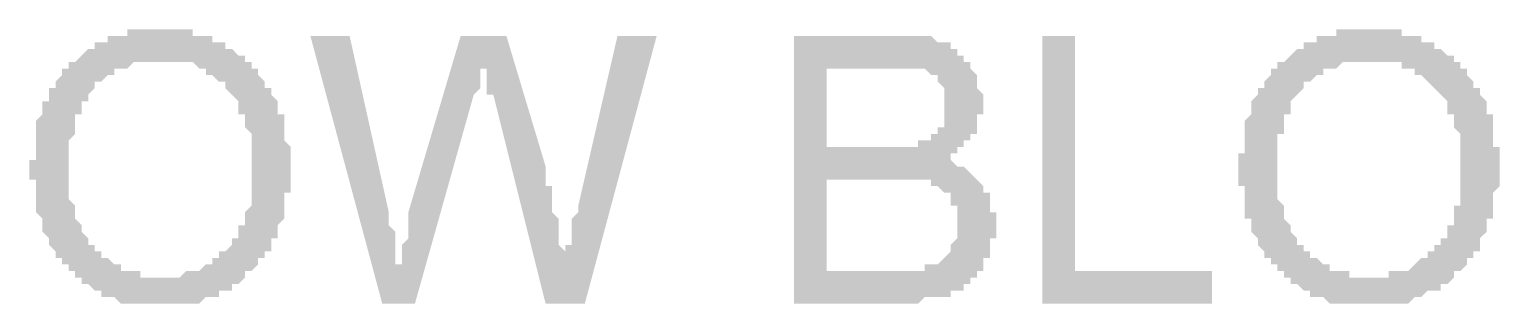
# Model space of a CAD drawing. Header units: inches. Extents: x -351 to 2582, y -266 to 144.
# Drawn here: x 511.884 to 512.609, y -59.922 to -59.787 of the extents above; entities that cross this region are included whole.
import ezdxf

# ---------------------------------------------------------------- set-up
doc = ezdxf.new("R2010")
doc.units = ezdxf.units.IN
doc.header["$MEASUREMENT"] = 0
doc.layers.add('PDF_Solid Fills', color=7, linetype='Continuous')

# ---------------------------------------------------------------- blocks, each defined once
blk = doc.blocks.new('ewrew')
at = {"layer": 'PDF_Solid Fills', "transparency": 33554559}
h = blk.add_hatch(color=256, dxfattribs=at)
h.paths.add_polyline_path([(9311.17394, 5140.35801), (9311.17394, 5140.36244), (9311.17394, 5140.36686), (9311.17837, 5140.36686), (9311.17837, 5140.37129), (9311.17837, 5140.37129), (9311.17837, 5140.37571), (9311.17837, 5140.38014), (9311.17837, 5140.38014), (9311.17837, 5140.38456), (9311.17837, 5140.38456), (9311.17837, 5140.38899), (9311.17837, 5140.38899), (9311.17837, 5140.39341), (9311.18279, 5140.39784), (9311.18279, 5140.39784), (9311.18279, 5140.40226), (9311.18279, 5140.40226), (9311.18279, 5140.40669), (9311.18722, 5140.40669), (9311.18722, 5140.41111), (9311.18722, 5140.41111), (9311.18722, 5140.41554), (9311.19164, 5140.41554), (9311.19164, 5140.41554), (9311.19164, 5140.41996), (9311.19164, 5140.41996), (9311.19607, 5140.42439), (9311.19607, 5140.42439), (9311.19607, 5140.42881), (9311.20049, 5140.42881), (9311.20049, 5140.42881), (9311.20049, 5140.43324), (9311.20491, 5140.43324), (9311.20491, 5140.43324), (9311.20934, 5140.43766), (9311.20934, 5140.43766), (9311.20934, 5140.43766), (9311.21376, 5140.44209), (9311.21376, 5140.44209), (9311.21819, 5140.44209), (9311.21819, 5140.44651), (9311.22261, 5140.44651), (9311.22261, 5140.44651), (9311.22704, 5140.44651), (9311.22704, 5140.45093), (9311.23146, 5140.45093), (9311.23146, 5140.45093), (9311.23589, 5140.45093), (9311.23589, 5140.45093), (9311.24031, 5140.45093), (9311.24031, 5140.45536), (9311.24474, 5140.45536), (9311.24474, 5140.45536), (9311.24916, 5140.45536), (9311.25359, 5140.45536), (9311.25359, 5140.45536), (9311.25801, 5140.45536), (9311.25801, 5140.45536), (9311.26244, 5140.45536), (9311.26244, 5140.45536), (9311.26686, 5140.45536), (9311.26686, 5140.45536), (9311.27129, 5140.45536), (9311.27129, 5140.45536), (9311.27571, 5140.45536), (9311.28014, 5140.45536), (9311.28014, 5140.45536), (9311.28456, 5140.45536), (9311.28456, 5140.45093), (9311.28899, 5140.45093), (9311.28899, 5140.45093), (9311.29341, 5140.45093), (9311.29341, 5140.45093), (9311.29784, 5140.45093), (9311.29784, 5140.44651), (9311.30226, 5140.44651), (9311.30226, 5140.44651), (9311.30668, 5140.44651), (9311.30668, 5140.44209), (9311.31111, 5140.44209), (9311.31111, 5140.44209), (9311.31553, 5140.43766), (9311.31553, 5140.43766), (9311.31996, 5140.43766), (9311.31996, 5140.43324), (9311.32438, 5140.43324), (9311.32438, 5140.43324), (9311.32438, 5140.42881), (9311.32881, 5140.42881), (9311.32881, 5140.42439), (9311.32881, 5140.42439), (9311.33323, 5140.41996), (9311.33323, 5140.41996), (9311.33323, 5140.41554), (9311.33766, 5140.41554), (9311.33766, 5140.41111), (9311.33766, 5140.41111), (9311.33766, 5140.41111), (9311.34208, 5140.40669), (9311.34208, 5140.40669), (9311.34208, 5140.40226), (9311.34208, 5140.40226), (9311.34208, 5140.39784), (9311.34651, 5140.39784), (9311.34651, 5140.39341), (9311.34651, 5140.39341), (9311.34651, 5140.38899), (9311.34651, 5140.38899), (9311.34651, 5140.38456), (9311.34651, 5140.38014), (9311.34651, 5140.38014), (9311.35093, 5140.37571), (9311.35093, 5140.37571), (9311.35093, 5140.37129), (9311.35093, 5140.36686), (9311.35093, 5140.36686), (9311.35093, 5140.36244), (9311.35093, 5140.36244), (9311.35093, 5140.35801), (9311.35093, 5140.35359), (9311.35093, 5140.35359), (9311.35093, 5140.34916), (9311.35093, 5140.34916), (9311.35093, 5140.34474), (9311.34651, 5140.34474), (9311.34651, 5140.34032), (9311.34651, 5140.33589), (9311.34651, 5140.33589), (9311.34651, 5140.33147), (9311.34651, 5140.33147), (9311.34651, 5140.32704), (9311.34651, 5140.32704), (9311.34208, 5140.32262), (9311.34208, 5140.32262), (9311.34208, 5140.31819), (9311.34208, 5140.31819), (9311.34208, 5140.31377), (9311.33766, 5140.31377), (9311.33766, 5140.31377), (9311.33766, 5140.30934), (9311.33766, 5140.30492), (9311.33323, 5140.30492), (9311.33323, 5140.30049), (9311.33323, 5140.30049), (9311.32881, 5140.30049), (9311.32881, 5140.29607), (9311.32881, 5140.29607), (9311.32438, 5140.29164), (9311.32438, 5140.29164), (9311.31996, 5140.29164), (9311.31996, 5140.28722), (9311.31996, 5140.28722), (9311.31553, 5140.28279), (9311.31553, 5140.28279), (9311.31111, 5140.28279), (9311.31111, 5140.27837), (9311.30668, 5140.27837), (9311.30668, 5140.27837), (9311.30668, 5140.27837), (9311.30226, 5140.27837), (9311.30226, 5140.27394), (9311.29784, 5140.27394), (9311.29341, 5140.27394), (9311.29341, 5140.27394), (9311.28899, 5140.26952), (9311.28899, 5140.26952), (9311.28456, 5140.26952), (9311.28456, 5140.26952), (9311.28014, 5140.26952), (9311.28014, 5140.26952), (9311.27571, 5140.26952), (9311.27571, 5140.26952), (9311.27129, 5140.26952), (9311.26686, 5140.26952), (9311.26686, 5140.26952), (9311.26244, 5140.26952), (9311.26244, 5140.26952), (9311.25801, 5140.26952), (9311.25801, 5140.26952), (9311.25359, 5140.26952), (9311.25359, 5140.26952), (9311.24916, 5140.26952), (9311.24916, 5140.26952), (9311.24474, 5140.26952), (9311.24031, 5140.26952), (9311.24031, 5140.26952), (9311.23589, 5140.26952), (9311.23589, 5140.26952), (9311.23146, 5140.27394), (9311.23146, 5140.27394), (9311.22704, 5140.27394), (9311.22704, 5140.27394), (9311.22261, 5140.27394), (9311.22261, 5140.27837), (9311.21819, 5140.27837), (9311.21819, 5140.27837), (9311.21819, 5140.27837), (9311.21376, 5140.28279), (9311.21376, 5140.28279), (9311.20934, 5140.28279), (9311.20934, 5140.28722), (9311.20491, 5140.28722), (9311.20491, 5140.28722), (9311.20491, 5140.29164), (9311.20049, 5140.29164), (9311.20049, 5140.29607), (9311.19607, 5140.29607), (9311.19607, 5140.29607), (9311.19607, 5140.30049), (9311.19164, 5140.30049), (9311.19164, 5140.30492), (9311.19164, 5140.30492), (9311.18722, 5140.30934), (9311.18722, 5140.30934), (9311.18722, 5140.31377), (9311.18722, 5140.31377), (9311.18722, 5140.31377), (9311.18279, 5140.31819), (9311.18279, 5140.32262), (9311.18279, 5140.32262), (9311.18279, 5140.32704), (9311.18279, 5140.32704), (9311.17837, 5140.33147), (9311.17837, 5140.33147), (9311.17837, 5140.33589), (9311.17837, 5140.33589), (9311.17837, 5140.34032), (9311.17837, 5140.34032), (9311.17837, 5140.34474), (9311.17837, 5140.34916), (9311.17837, 5140.34916), (9311.17837, 5140.35359), (9311.17394, 5140.35359), (9311.17394, 5140.35801), (9311.17394, 5140.35801)], flags=0)
h.paths.add_polyline_path([(9311.20049, 5140.35801), (9311.20049, 5140.35359), (9311.20049, 5140.35359), (9311.20049, 5140.34916), (9311.20049, 5140.34916), (9311.20049, 5140.34474), (9311.20049, 5140.34032), (9311.20049, 5140.34032), (9311.20491, 5140.33589), (9311.20491, 5140.33589), (9311.20491, 5140.33147), (9311.20491, 5140.33147), (9311.20491, 5140.32704), (9311.20491, 5140.32704), (9311.20934, 5140.32262), (9311.20934, 5140.32262), (9311.20934, 5140.31819), (9311.20934, 5140.31819), (9311.21376, 5140.31377), (9311.21376, 5140.31377), (9311.21376, 5140.30934), (9311.21819, 5140.30934), (9311.21819, 5140.30934), (9311.21819, 5140.30492), (9311.21819, 5140.30492), (9311.22261, 5140.30492), (9311.22261, 5140.30049), (9311.22704, 5140.30049), (9311.22704, 5140.30049), (9311.23146, 5140.29607), (9311.23146, 5140.29607), (9311.23589, 5140.29607), (9311.23589, 5140.29164), (9311.24031, 5140.29164), (9311.24031, 5140.29164), (9311.24474, 5140.29164), (9311.24474, 5140.29164), (9311.24916, 5140.29164), (9311.24916, 5140.28722), (9311.25359, 5140.28722), (9311.25359, 5140.28722), (9311.25801, 5140.28722), (9311.25801, 5140.28722), (9311.26244, 5140.28722), (9311.26244, 5140.28722), (9311.26686, 5140.28722), (9311.26686, 5140.28722), (9311.27129, 5140.28722), (9311.27129, 5140.28722), (9311.27571, 5140.28722), (9311.28014, 5140.29164), (9311.28014, 5140.29164), (9311.28456, 5140.29164), (9311.28456, 5140.29164), (9311.28899, 5140.29164), (9311.28899, 5140.29164), (9311.29341, 5140.29607), (9311.29341, 5140.29607), (9311.29784, 5140.29607), (9311.29784, 5140.30049), (9311.29784, 5140.30049), (9311.30226, 5140.30049), (9311.30226, 5140.30492), (9311.30668, 5140.30492), (9311.30668, 5140.30492), (9311.30668, 5140.30492), (9311.31111, 5140.30934), (9311.31111, 5140.30934), (9311.31111, 5140.31377), (9311.31111, 5140.31377), (9311.31553, 5140.31377), (9311.31553, 5140.31819), (9311.31553, 5140.31819), (9311.31553, 5140.32262), (9311.31996, 5140.32262), (9311.31996, 5140.32704), (9311.31996, 5140.32704), (9311.31996, 5140.33147), (9311.31996, 5140.33147), (9311.32438, 5140.33589), (9311.32438, 5140.33589), (9311.32438, 5140.34032), (9311.32438, 5140.34474), (9311.32438, 5140.34474), (9311.32438, 5140.34916), (9311.32438, 5140.34916), (9311.32438, 5140.35359), (9311.32438, 5140.35801), (9311.32438, 5140.35801), (9311.32438, 5140.36244), (9311.32438, 5140.36244), (9311.32438, 5140.36686), (9311.32438, 5140.37129), (9311.32438, 5140.37129), (9311.32438, 5140.37571), (9311.32438, 5140.37571), (9311.32438, 5140.38014), (9311.32438, 5140.38014), (9311.32438, 5140.38456), (9311.31996, 5140.38899), (9311.31996, 5140.38899), (9311.31996, 5140.39341), (9311.31996, 5140.39341), (9311.31996, 5140.39784), (9311.31996, 5140.39784), (9311.31553, 5140.39784), (9311.31553, 5140.40226), (9311.31553, 5140.40669), (9311.31553, 5140.40669), (9311.31111, 5140.41111), (9311.31111, 5140.41111), (9311.31111, 5140.41111), (9311.30668, 5140.41554), (9311.30668, 5140.41554), (9311.30668, 5140.41996), (9311.30226, 5140.41996), (9311.30226, 5140.41996), (9311.29784, 5140.42439), (9311.29784, 5140.42439), (9311.29341, 5140.42439), (9311.29341, 5140.42881), (9311.29341, 5140.42881), (9311.28899, 5140.42881), (9311.28899, 5140.42881), (9311.28456, 5140.43324), (9311.28014, 5140.43324), (9311.28014, 5140.43324), (9311.27571, 5140.43324), (9311.27571, 5140.43324), (9311.27129, 5140.43324), (9311.27129, 5140.43324), (9311.26686, 5140.43324), (9311.26686, 5140.43324), (9311.26244, 5140.43324), (9311.26244, 5140.43324), (9311.25801, 5140.43324), (9311.25359, 5140.43324), (9311.25359, 5140.43324), (9311.24916, 5140.43324), (9311.24916, 5140.43324), (9311.24474, 5140.43324), (9311.24474, 5140.43324), (9311.24031, 5140.42881), (9311.24031, 5140.42881), (9311.23589, 5140.42881), (9311.23589, 5140.42881), (9311.23146, 5140.42881), (9311.23146, 5140.42439), (9311.22704, 5140.42439), (9311.22704, 5140.42439), (9311.22261, 5140.41996), (9311.22261, 5140.41996), (9311.21819, 5140.41996), (9311.21819, 5140.41554), (9311.21819, 5140.41554), (9311.21819, 5140.41554), (9311.21376, 5140.41111), (9311.21376, 5140.41111), (9311.21376, 5140.41111), (9311.21376, 5140.40669), (9311.20934, 5140.40669), (9311.20934, 5140.40226), (9311.20934, 5140.40226), (9311.20934, 5140.39784), (9311.20491, 5140.39784), (9311.20491, 5140.39341), (9311.20491, 5140.39341), (9311.20491, 5140.38899), (9311.20491, 5140.38899), (9311.20491, 5140.38456), (9311.20491, 5140.38456), (9311.20049, 5140.38014), (9311.20049, 5140.37571), (9311.20049, 5140.37571), (9311.20049, 5140.37129), (9311.20049, 5140.37129), (9311.20049, 5140.36686), (9311.20049, 5140.36244), (9311.20049, 5140.35801), (9311.20049, 5140.35801)], flags=0)
h = blk.add_hatch(color=256, dxfattribs=at)
h.paths.add_polyline_path([(9311.99253, 5140.35801), (9311.99253, 5140.36244), (9311.99253, 5140.36686), (9311.99253, 5140.36686), (9311.99253, 5140.37129), (9311.99695, 5140.37129), (9311.99695, 5140.37571), (9311.99695, 5140.38014), (9311.99695, 5140.38014), (9311.99695, 5140.38456), (9311.99695, 5140.38456), (9311.99695, 5140.38899), (9311.99695, 5140.38899), (9311.99695, 5140.39341), (9312.00137, 5140.39784), (9312.00137, 5140.39784), (9312.00137, 5140.40226), (9312.00137, 5140.40226), (9312.00137, 5140.40669), (9312.00137, 5140.40669), (9312.0058, 5140.41111), (9312.0058, 5140.41111), (9312.0058, 5140.41554), (9312.0058, 5140.41554), (9312.01022, 5140.41554), (9312.01022, 5140.41996), (9312.01022, 5140.41996), (9312.01465, 5140.42439), (9312.01465, 5140.42439), (9312.01465, 5140.42881), (9312.01907, 5140.42881), (9312.01907, 5140.42881), (9312.01907, 5140.43324), (9312.0235, 5140.43324), (9312.0235, 5140.43324), (9312.02792, 5140.43766), (9312.02792, 5140.43766), (9312.02792, 5140.43766), (9312.03235, 5140.44209), (9312.03235, 5140.44209), (9312.03677, 5140.44209), (9312.03677, 5140.44651), (9312.0412, 5140.44651), (9312.0412, 5140.44651), (9312.04562, 5140.44651), (9312.04562, 5140.45093), (9312.05005, 5140.45093), (9312.05005, 5140.45093), (9312.05447, 5140.45093), (9312.05447, 5140.45093), (9312.0589, 5140.45093), (9312.0589, 5140.45536), (9312.06332, 5140.45536), (9312.06332, 5140.45536), (9312.06775, 5140.45536), (9312.07217, 5140.45536), (9312.07217, 5140.45536), (9312.0766, 5140.45536), (9312.0766, 5140.45536), (9312.08102, 5140.45536), (9312.08102, 5140.45536), (9312.08545, 5140.45536), (9312.08545, 5140.45536), (9312.08987, 5140.45536), (9312.08987, 5140.45536), (9312.0943, 5140.45536), (9312.09872, 5140.45536), (9312.09872, 5140.45536), (9312.10314, 5140.45536), (9312.10314, 5140.45093), (9312.10757, 5140.45093), (9312.10757, 5140.45093), (9312.11199, 5140.45093), (9312.11199, 5140.45093), (9312.11642, 5140.45093), (9312.11642, 5140.44651), (9312.12084, 5140.44651), (9312.12084, 5140.44651), (9312.12527, 5140.44651), (9312.12527, 5140.44209), (9312.12969, 5140.44209), (9312.12969, 5140.44209), (9312.13412, 5140.43766), (9312.13412, 5140.43766), (9312.13854, 5140.43766), (9312.13854, 5140.43324), (9312.14297, 5140.43324), (9312.14297, 5140.43324), (9312.14297, 5140.42881), (9312.14739, 5140.42881), (9312.14739, 5140.42439), (9312.14739, 5140.42439), (9312.15182, 5140.41996), (9312.15182, 5140.41996), (9312.15182, 5140.41554), (9312.15624, 5140.41554), (9312.15624, 5140.41111), (9312.15624, 5140.41111), (9312.15624, 5140.41111), (9312.16067, 5140.40669), (9312.16067, 5140.40669), (9312.16067, 5140.40226), (9312.16067, 5140.40226), (9312.16067, 5140.39784), (9312.16509, 5140.39784), (9312.16509, 5140.39341), (9312.16509, 5140.39341), (9312.16509, 5140.38899), (9312.16509, 5140.38899), (9312.16509, 5140.38456), (9312.16509, 5140.38014), (9312.16509, 5140.38014), (9312.16509, 5140.37571), (9312.16952, 5140.37571), (9312.16952, 5140.37129), (9312.16952, 5140.36686), (9312.16952, 5140.36686), (9312.16952, 5140.36244), (9312.16952, 5140.36244), (9312.16952, 5140.35801), (9312.16952, 5140.35359), (9312.16952, 5140.35359), (9312.16952, 5140.34916), (9312.16952, 5140.34916), (9312.16509, 5140.34474), (9312.16509, 5140.34474), (9312.16509, 5140.34032), (9312.16509, 5140.33589), (9312.16509, 5140.33589), (9312.16509, 5140.33147), (9312.16509, 5140.33147), (9312.16509, 5140.32704), (9312.16067, 5140.32704), (9312.16067, 5140.32262), (9312.16067, 5140.32262), (9312.16067, 5140.31819), (9312.16067, 5140.31819), (9312.15624, 5140.31377), (9312.15624, 5140.31377), (9312.15624, 5140.31377), (9312.15624, 5140.30934), (9312.15624, 5140.30492), (9312.15182, 5140.30492), (9312.15182, 5140.30049), (9312.15182, 5140.30049), (9312.14739, 5140.30049), (9312.14739, 5140.29607), (9312.14739, 5140.29607), (9312.14297, 5140.29164), (9312.14297, 5140.29164), (9312.13854, 5140.29164), (9312.13854, 5140.28722), (9312.13854, 5140.28722), (9312.13412, 5140.28279), (9312.13412, 5140.28279), (9312.12969, 5140.28279), (9312.12969, 5140.27837), (9312.12527, 5140.27837), (9312.12527, 5140.27837), (9312.12527, 5140.27837), (9312.12084, 5140.27837), (9312.11642, 5140.27394), (9312.11642, 5140.27394), (9312.11199, 5140.27394), (9312.11199, 5140.27394), (9312.10757, 5140.26952), (9312.10757, 5140.26952), (9312.10314, 5140.26952), (9312.10314, 5140.26952), (9312.09872, 5140.26952), (9312.09872, 5140.26952), (9312.0943, 5140.26952), (9312.0943, 5140.26952), (9312.08987, 5140.26952), (9312.08545, 5140.26952), (9312.08545, 5140.26952), (9312.08102, 5140.26952), (9312.08102, 5140.26952), (9312.0766, 5140.26952), (9312.0766, 5140.26952), (9312.07217, 5140.26952), (9312.07217, 5140.26952), (9312.06775, 5140.26952), (9312.06775, 5140.26952), (9312.06332, 5140.26952), (9312.0589, 5140.26952), (9312.0589, 5140.26952), (9312.05447, 5140.26952), (9312.05447, 5140.26952), (9312.05005, 5140.27394), (9312.05005, 5140.27394), (9312.04562, 5140.27394), (9312.04562, 5140.27394), (9312.0412, 5140.27394), (9312.0412, 5140.27837), (9312.03677, 5140.27837), (9312.03677, 5140.27837), (9312.03677, 5140.27837), (9312.03235, 5140.28279), (9312.03235, 5140.28279), (9312.02792, 5140.28279), (9312.02792, 5140.28722), (9312.0235, 5140.28722), (9312.0235, 5140.28722), (9312.0235, 5140.29164), (9312.01907, 5140.29164), (9312.01907, 5140.29607), (9312.01465, 5140.29607), (9312.01465, 5140.29607), (9312.01465, 5140.30049), (9312.01022, 5140.30049), (9312.01022, 5140.30492), (9312.01022, 5140.30492), (9312.0058, 5140.30934), (9312.0058, 5140.30934), (9312.0058, 5140.31377), (9312.0058, 5140.31377), (9312.0058, 5140.31377), (9312.00137, 5140.31819), (9312.00137, 5140.32262), (9312.00137, 5140.32262), (9312.00137, 5140.32704), (9311.99695, 5140.32704), (9311.99695, 5140.33147), (9311.99695, 5140.33147), (9311.99695, 5140.33589), (9311.99695, 5140.33589), (9311.99695, 5140.34032), (9311.99695, 5140.34032), (9311.99695, 5140.34474), (9311.99695, 5140.34916), (9311.99253, 5140.34916), (9311.99253, 5140.35359), (9311.99253, 5140.35359), (9311.99253, 5140.35801), (9311.99253, 5140.35801)], flags=0)
h.paths.add_polyline_path([(9312.01907, 5140.35801), (9312.01907, 5140.35359), (9312.01907, 5140.35359), (9312.01907, 5140.34916), (9312.01907, 5140.34916), (9312.01907, 5140.34474), (9312.01907, 5140.34032), (9312.01907, 5140.34032), (9312.0235, 5140.33589), (9312.0235, 5140.33589), (9312.0235, 5140.33147), (9312.0235, 5140.33147), (9312.0235, 5140.32704), (9312.0235, 5140.32704), (9312.02792, 5140.32262), (9312.02792, 5140.32262), (9312.02792, 5140.31819), (9312.02792, 5140.31819), (9312.03235, 5140.31377), (9312.03235, 5140.31377), (9312.03235, 5140.30934), (9312.03235, 5140.30934), (9312.03677, 5140.30934), (9312.03677, 5140.30492), (9312.03677, 5140.30492), (9312.0412, 5140.30492), (9312.0412, 5140.30049), (9312.04562, 5140.30049), (9312.04562, 5140.30049), (9312.05005, 5140.29607), (9312.05005, 5140.29607), (9312.05447, 5140.29607), (9312.05447, 5140.29164), (9312.05447, 5140.29164), (9312.0589, 5140.29164), (9312.06332, 5140.29164), (9312.06332, 5140.29164), (9312.06775, 5140.29164), (9312.06775, 5140.28722), (9312.07217, 5140.28722), (9312.07217, 5140.28722), (9312.0766, 5140.28722), (9312.0766, 5140.28722), (9312.08102, 5140.28722), (9312.08102, 5140.28722), (9312.08545, 5140.28722), (9312.08545, 5140.28722), (9312.08987, 5140.28722), (9312.08987, 5140.28722), (9312.0943, 5140.28722), (9312.0943, 5140.29164), (9312.09872, 5140.29164), (9312.10314, 5140.29164), (9312.10314, 5140.29164), (9312.10757, 5140.29164), (9312.10757, 5140.29164), (9312.11199, 5140.29607), (9312.11199, 5140.29607), (9312.11199, 5140.29607), (9312.11642, 5140.30049), (9312.11642, 5140.30049), (9312.12084, 5140.30049), (9312.12084, 5140.30492), (9312.12527, 5140.30492), (9312.12527, 5140.30492), (9312.12527, 5140.30492), (9312.12527, 5140.30934), (9312.12969, 5140.30934), (9312.12969, 5140.31377), (9312.12969, 5140.31377), (9312.13412, 5140.31377), (9312.13412, 5140.31819), (9312.13412, 5140.31819), (9312.13412, 5140.32262), (9312.13854, 5140.32262), (9312.13854, 5140.32704), (9312.13854, 5140.32704), (9312.13854, 5140.33147), (9312.13854, 5140.33147), (9312.13854, 5140.33589), (9312.14297, 5140.33589), (9312.14297, 5140.34032), (9312.14297, 5140.34474), (9312.14297, 5140.34474), (9312.14297, 5140.34916), (9312.14297, 5140.34916), (9312.14297, 5140.35359), (9312.14297, 5140.35801), (9312.14297, 5140.35801), (9312.14297, 5140.36244), (9312.14297, 5140.36244), (9312.14297, 5140.36686), (9312.14297, 5140.37129), (9312.14297, 5140.37129), (9312.14297, 5140.37571), (9312.14297, 5140.37571), (9312.14297, 5140.38014), (9312.14297, 5140.38014), (9312.14297, 5140.38456), (9312.13854, 5140.38899), (9312.13854, 5140.38899), (9312.13854, 5140.39341), (9312.13854, 5140.39341), (9312.13854, 5140.39784), (9312.13854, 5140.39784), (9312.13412, 5140.39784), (9312.13412, 5140.40226), (9312.13412, 5140.40669), (9312.13412, 5140.40669), (9312.12969, 5140.41111), (9312.12969, 5140.41111), (9312.12969, 5140.41111), (9312.12527, 5140.41554), (9312.12527, 5140.41554), (9312.12084, 5140.41996), (9312.12084, 5140.41996), (9312.12084, 5140.41996), (9312.11642, 5140.42439), (9312.11642, 5140.42439), (9312.11199, 5140.42439), (9312.11199, 5140.42881), (9312.10757, 5140.42881), (9312.10757, 5140.42881), (9312.10314, 5140.42881), (9312.10314, 5140.43324), (9312.09872, 5140.43324), (9312.09872, 5140.43324), (9312.0943, 5140.43324), (9312.0943, 5140.43324), (9312.08987, 5140.43324), (9312.08987, 5140.43324), (9312.08545, 5140.43324), (9312.08102, 5140.43324), (9312.08102, 5140.43324), (9312.08102, 5140.43324), (9312.0766, 5140.43324), (9312.07217, 5140.43324), (9312.07217, 5140.43324), (9312.06775, 5140.43324), (9312.06775, 5140.43324), (9312.06332, 5140.43324), (9312.06332, 5140.43324), (9312.0589, 5140.42881), (9312.0589, 5140.42881), (9312.05447, 5140.42881), (9312.05447, 5140.42881), (9312.05005, 5140.42881), (9312.05005, 5140.42439), (9312.04562, 5140.42439), (9312.04562, 5140.42439), (9312.0412, 5140.41996), (9312.0412, 5140.41996), (9312.03677, 5140.41996), (9312.03677, 5140.41554), (9312.03677, 5140.41554), (9312.03677, 5140.41554), (9312.03235, 5140.41111), (9312.03235, 5140.41111), (9312.03235, 5140.41111), (9312.02792, 5140.40669), (9312.02792, 5140.40669), (9312.02792, 5140.40226), (9312.02792, 5140.40226), (9312.02792, 5140.39784), (9312.0235, 5140.39784), (9312.0235, 5140.39341), (9312.0235, 5140.39341), (9312.0235, 5140.38899), (9312.0235, 5140.38899), (9312.0235, 5140.38456), (9312.01907, 5140.38456), (9312.01907, 5140.38014), (9312.01907, 5140.37571), (9312.01907, 5140.37571), (9312.01907, 5140.37129), (9312.01907, 5140.37129), (9312.01907, 5140.36686), (9312.01907, 5140.36244), (9312.01907, 5140.35801), (9312.01907, 5140.35801)], flags=0)
for points in [[(9311.41288, 5140.26952), (9311.36421, 5140.45093), (9311.39076, 5140.45093), (9311.4173, 5140.33147), (9311.4173, 5140.33147), (9311.4173, 5140.32704), (9311.4173, 5140.32704), (9311.4173, 5140.32262), (9311.4173, 5140.32262), (9311.42173, 5140.31819), (9311.42173, 5140.31377), (9311.42173, 5140.31377), (9311.42173, 5140.30934), (9311.42173, 5140.30934), (9311.42173, 5140.30492), (9311.42173, 5140.30492), (9311.42173, 5140.30049), (9311.42173, 5140.29607), (9311.42615, 5140.29607), (9311.42615, 5140.30049), (9311.42615, 5140.30492), (9311.42615, 5140.30934), (9311.42615, 5140.30934), (9311.43058, 5140.31377), (9311.43058, 5140.31819), (9311.43058, 5140.31819), (9311.43058, 5140.32262), (9311.43058, 5140.32262), (9311.43058, 5140.32704), (9311.43058, 5140.32704), (9311.43058, 5140.32704), (9311.43058, 5140.32704), (9311.43058, 5140.33147), (9311.46598, 5140.45093), (9311.49695, 5140.45093), (9311.5235, 5140.36244), (9311.5235, 5140.35801), (9311.5235, 5140.35359), (9311.5235, 5140.35359), (9311.5235, 5140.34916), (9311.52792, 5140.34916), (9311.52792, 5140.34474), (9311.52792, 5140.34032), (9311.52792, 5140.34032), (9311.52792, 5140.33589), (9311.52792, 5140.33589), (9311.52792, 5140.33147), (9311.52792, 5140.33147), (9311.53235, 5140.32704), (9311.53235, 5140.32262), (9311.53235, 5140.32262), (9311.53235, 5140.31819), (9311.53235, 5140.31819), (9311.53235, 5140.31377), (9311.53235, 5140.31377), (9311.53235, 5140.30934), (9311.53235, 5140.30934), (9311.53677, 5140.30492), (9311.53677, 5140.30049), (9311.53677, 5140.30049), (9311.53677, 5140.29607), (9311.53677, 5140.29607), (9311.53677, 5140.29607), (9311.53677, 5140.30049), (9311.53677, 5140.30049), (9311.53677, 5140.30492), (9311.53677, 5140.30934), (9311.5412, 5140.30934), (9311.5412, 5140.31377), (9311.5412, 5140.31377), (9311.5412, 5140.31819), (9311.5412, 5140.31819), (9311.5412, 5140.32262), (9311.5412, 5140.32262), (9311.5412, 5140.32704), (9311.54562, 5140.33147), (9311.54562, 5140.33147), (9311.54562, 5140.33589), (9311.57217, 5140.45093), (9311.59872, 5140.45093), (9311.55005, 5140.26952), (9311.5235, 5140.26952), (9311.4881, 5140.41111), (9311.48368, 5140.41111), (9311.48368, 5140.41554), (9311.48368, 5140.41996), (9311.48368, 5140.41996), (9311.48368, 5140.42439), (9311.48368, 5140.42439), (9311.48368, 5140.42881), (9311.47925, 5140.42881), (9311.47925, 5140.42881), (9311.47925, 5140.42881), (9311.47925, 5140.42439), (9311.47925, 5140.41996), (9311.47925, 5140.41996), (9311.47925, 5140.41554), (9311.47925, 5140.41554), (9311.47483, 5140.41111), (9311.47483, 5140.41111), (9311.47483, 5140.41111), (9311.435, 5140.26952)], [(9311.85978, 5140.26952), (9311.85978, 5140.45093), (9311.88191, 5140.45093), (9311.88191, 5140.29164), (9311.97483, 5140.29164), (9311.97483, 5140.26952)]]:
    blk.add_hatch(color=256, dxfattribs=at).paths.add_polyline_path(points)
h = blk.add_hatch(color=256, dxfattribs=at)
h.paths.add_polyline_path([(9311.69164, 5140.26952), (9311.69164, 5140.45093), (9311.75801, 5140.45093), (9311.76244, 5140.45093), (9311.76244, 5140.45093), (9311.76686, 5140.45093), (9311.77129, 5140.45093), (9311.77129, 5140.45093), (9311.77571, 5140.45093), (9311.77571, 5140.45093), (9311.78014, 5140.45093), (9311.78456, 5140.45093), (9311.78456, 5140.45093), (9311.78899, 5140.44651), (9311.78899, 5140.44651), (9311.78899, 5140.44651), (9311.79341, 5140.44651), (9311.79341, 5140.44651), (9311.79784, 5140.44651), (9311.79784, 5140.44209), (9311.80226, 5140.44209), (9311.80226, 5140.44209), (9311.80226, 5140.43766), (9311.80668, 5140.43766), (9311.80668, 5140.43324), (9311.81111, 5140.43324), (9311.81111, 5140.42881), (9311.81111, 5140.42881), (9311.81111, 5140.42881), (9311.81553, 5140.42439), (9311.81553, 5140.42439), (9311.81553, 5140.41996), (9311.81553, 5140.41996), (9311.81553, 5140.41554), (9311.81996, 5140.41111), (9311.81996, 5140.41111), (9311.81996, 5140.40669), (9311.81996, 5140.40669), (9311.81996, 5140.40669), (9311.81996, 5140.40226), (9311.81996, 5140.40226), (9311.81996, 5140.39784), (9311.81553, 5140.39784), (9311.81553, 5140.39341), (9311.81553, 5140.38899), (9311.81553, 5140.38899), (9311.81553, 5140.38456), (9311.81111, 5140.38456), (9311.81111, 5140.38456), (9311.81111, 5140.38014), (9311.81111, 5140.38014), (9311.80668, 5140.38014), (9311.80668, 5140.37571), (9311.80226, 5140.37571), (9311.80226, 5140.37129), (9311.80226, 5140.37129), (9311.79784, 5140.37129), (9311.79784, 5140.36686), (9311.79341, 5140.36686), (9311.79341, 5140.36686), (9311.79784, 5140.36686), (9311.79784, 5140.36686), (9311.80226, 5140.36244), (9311.80226, 5140.36244), (9311.80668, 5140.36244), (9311.80668, 5140.36244), (9311.81111, 5140.35801), (9311.81111, 5140.35801), (9311.81111, 5140.35801), (9311.81553, 5140.35359), (9311.81553, 5140.35359), (9311.81996, 5140.34916), (9311.81996, 5140.34916), (9311.81996, 5140.34916), (9311.81996, 5140.34474), (9311.82438, 5140.34474), (9311.82438, 5140.34032), (9311.82438, 5140.34032), (9311.82438, 5140.33589), (9311.82438, 5140.33589), (9311.82438, 5140.33147), (9311.82881, 5140.33147), (9311.82881, 5140.32704), (9311.82881, 5140.32704), (9311.82881, 5140.32262), (9311.82881, 5140.32262), (9311.82881, 5140.31819), (9311.82881, 5140.31377), (9311.82438, 5140.31377), (9311.82438, 5140.30934), (9311.82438, 5140.30934), (9311.82438, 5140.30492), (9311.82438, 5140.30492), (9311.82438, 5140.30049), (9311.81996, 5140.30049), (9311.81996, 5140.29607), (9311.81996, 5140.29607), (9311.81996, 5140.29164), (9311.81553, 5140.29164), (9311.81553, 5140.28722), (9311.81111, 5140.28722), (9311.81111, 5140.28279), (9311.81111, 5140.28279), (9311.80668, 5140.28279), (9311.80668, 5140.28279), (9311.80668, 5140.27837), (9311.80226, 5140.27837), (9311.80226, 5140.27837), (9311.79784, 5140.27837), (9311.79784, 5140.27394), (9311.79341, 5140.27394), (9311.78899, 5140.27394), (9311.78899, 5140.27394), (9311.78456, 5140.27394), (9311.78456, 5140.27394), (9311.78014, 5140.27394), (9311.78014, 5140.27394), (9311.77571, 5140.26952), (9311.77571, 5140.26952), (9311.77129, 5140.26952), (9311.77129, 5140.26952), (9311.76686, 5140.26952), (9311.76244, 5140.26952), (9311.76244, 5140.26952), (9311.75801, 5140.26952)], flags=0)
h.paths.add_polyline_path([(9311.71376, 5140.37571), (9311.75359, 5140.37571), (9311.75801, 5140.37571), (9311.75801, 5140.37571), (9311.76244, 5140.37571), (9311.76686, 5140.37571), (9311.76686, 5140.37571), (9311.77129, 5140.37571), (9311.77129, 5140.37571), (9311.77571, 5140.37571), (9311.77571, 5140.37571), (9311.77571, 5140.38014), (9311.78014, 5140.38014), (9311.78014, 5140.38014), (9311.78456, 5140.38014), (9311.78456, 5140.38456), (9311.78899, 5140.38456), (9311.78899, 5140.38456), (9311.78899, 5140.38899), (9311.79341, 5140.38899), (9311.79341, 5140.38899), (9311.79341, 5140.39341), (9311.79341, 5140.39784), (9311.79341, 5140.39784), (9311.79341, 5140.40226), (9311.79341, 5140.40226), (9311.79341, 5140.40669), (9311.79341, 5140.40669), (9311.79341, 5140.41111), (9311.79341, 5140.41111), (9311.79341, 5140.41554), (9311.79341, 5140.41554), (9311.78899, 5140.41996), (9311.78899, 5140.41996), (9311.78899, 5140.42439), (9311.78456, 5140.42439), (9311.78456, 5140.42439), (9311.78014, 5140.42881), (9311.78014, 5140.42881), (9311.78014, 5140.42881), (9311.77571, 5140.42881), (9311.77571, 5140.42881), (9311.77129, 5140.42881), (9311.77129, 5140.42881), (9311.76686, 5140.42881), (9311.76686, 5140.42881), (9311.76244, 5140.42881), (9311.75801, 5140.42881), (9311.75801, 5140.42881), (9311.75359, 5140.42881), (9311.74916, 5140.42881), (9311.71376, 5140.42881)], flags=0)
h.paths.add_polyline_path([(9311.71376, 5140.29164), (9311.75801, 5140.29164), (9311.76244, 5140.29164), (9311.76686, 5140.29164), (9311.76686, 5140.29164), (9311.77129, 5140.29164), (9311.77129, 5140.29164), (9311.77571, 5140.29164), (9311.77571, 5140.29164), (9311.78014, 5140.29164), (9311.78014, 5140.29607), (9311.78456, 5140.29607), (9311.78456, 5140.29607), (9311.78899, 5140.29607), (9311.78899, 5140.29607), (9311.79341, 5140.30049), (9311.79341, 5140.30049), (9311.79341, 5140.30049), (9311.79784, 5140.30492), (9311.79784, 5140.30492), (9311.79784, 5140.30934), (9311.79784, 5140.30934), (9311.80226, 5140.31377), (9311.80226, 5140.31377), (9311.80226, 5140.31819), (9311.80226, 5140.31819), (9311.80226, 5140.32262), (9311.80226, 5140.32262), (9311.80226, 5140.32704), (9311.80226, 5140.32704), (9311.80226, 5140.33147), (9311.80226, 5140.33147), (9311.80226, 5140.33589), (9311.79784, 5140.33589), (9311.79784, 5140.34032), (9311.79784, 5140.34032), (9311.79784, 5140.34474), (9311.79341, 5140.34474), (9311.79341, 5140.34474), (9311.78899, 5140.34916), (9311.78899, 5140.34916), (9311.78456, 5140.34916), (9311.78456, 5140.34916), (9311.78456, 5140.35359), (9311.78014, 5140.35359), (9311.78014, 5140.35359), (9311.77571, 5140.35359), (9311.77571, 5140.35359), (9311.77129, 5140.35359), (9311.77129, 5140.35359), (9311.76686, 5140.35359), (9311.76244, 5140.35359), (9311.76244, 5140.35359), (9311.75801, 5140.35359), (9311.75801, 5140.35359), (9311.71376, 5140.35359)], flags=0)

msp = doc.modelspace()

# ---------------------------------------------------------------- block references
at = {"color": 1, "xscale": 0.7281181409382419, "yscale": 0.7281181409382419, "zscale": 0.7281181409382419}
msp.add_blockref('ewrew', (-6267.75042, -3802.64539, 0), dxfattribs=at)

doc.saveas('drawing.dxf')
